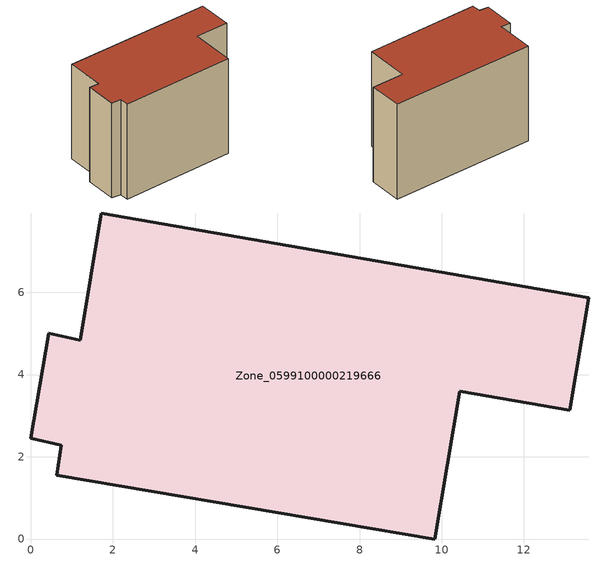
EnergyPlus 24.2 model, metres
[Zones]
Zone_0599100000219666
 floor ground (C_G): 10.44,3.59 9.83,0 0.63,1.55 0.74,2.28 0,2.45 0.44,5 1.21,4.83 1.72,7.93 13.58,5.87 13.12,3.13 z0
 wall outside (C_F): 0,2.45 0.74,2.28 0.63,1.55 9.83,0 10.44,3.59 13.12,3.13 13.58,5.87 1.72,7.93 1.21,4.83 0.44,5 0,2.45 z0:8.3
 roof outside (C_R): 10.44,3.59 13.12,3.13 13.58,5.87 1.72,7.93 1.21,4.83 0.44,5 0,2.45 0.74,2.28 0.63,1.55 9.83,0 z8.3
[BUILDING]
Pand.0599100000219666: North Axis=0; Terrain=City; Loads Convergence Tolerance Value=0.04; Temperature Convergence Tolerance Value=0.4; Solar Distribution=FullExterior; Maximum Number of Warmup Days=25; Minimum Number of Warmup Days=1
[Site:Location]
Rotterdam.The.Hague.AP_ZH_NLD Design_Conditions: Latitude=51.96; Longitude=4.45; Time Zone=1; Elevation=-4.5
[SITE:GROUNDTEMPERATURE:BUILDINGSURFACE]
18, 18, 18, 18, 18, 18, 18, 18, 18, 18, 18, 18
[MATERIAL] Thermal Absorptance=0.9; Solar Absorptance=0.7; Visible Absorptance=0.7
Name | Roughness | Thickness | Conductivity | Density | Specific Heat
G.D.1965 | MediumSmooth | 0.15 | 1 | 540 | 1210
F.D.1965 | Rough | 0.3 | 0.857143 | 1920 | 840
R.D.1965 | MediumRough | 0.2 | 0.08 | 1500 | 1000
[CONSTRUCTION]
C_G: G.D.1965
C_F: F.D.1965
C_R: R.D.1965
[ZONE]
Zone_0599100000219666: Type=1; Multiplier=1; Ceiling Height=Autocalculate; Volume=Autocalculate; Floor Area=autocalculate; Part of Total Floor Area=Yes
[ZONEINFILTRATION:DESIGNFLOWRATE]
Infil_Zone_0599100000219666: Zone or ZoneList or Space or SpaceList=Zone_0599100000219666; Schedule=AlwaysOn; Design Flow Rate Calculation Method=Flow/Area; Flow Rate per Floor Area=0.0042; Constant Term Coefficient=1; Temperature Term Coefficient=0; Velocity Term Coefficient=0; Velocity Squared Term Coefficient=0
[HVACTEMPLATE:ZONE:IDEALLOADSAIRSYSTEM]
Zone_0599100000219666: Maximum Heating Supply Air Temperature=50; Minimum Cooling Supply Air Temperature=13; Maximum Heating Supply Air Humidity Ratio=0.0156; Minimum Cooling Supply Air Humidity Ratio=0.0077; Heating Limit=NoLimit; Cooling Limit=NoLimit; Dehumidification Control Type=ConstantSensibleHeatRatio; Cooling Sensible Heat Ratio=0.7; Dehumidification Setpoint=60; Humidification Control Type=None; Humidification Setpoint=30; Outdoor Air Method=None; Outdoor Air Flow Rate per Person=0.00944; Outdoor Air Flow Rate per Zone Floor Area=0; Outdoor Air Flow Rate per Zone=0; Demand Controlled Ventilation Type=None; Outdoor Air Economizer Type=NoEconomizer; Heat Recovery Type=None; Sensible Heat Recovery Effectiveness=0.7; Latent Heat Recovery Effectiveness=0.65
[ZONECONTROL:THERMOSTAT]
ThermostatControl_Zone_0599100000219666: Zone or ZoneList=Zone_0599100000219666; Control Type Schedule=DualSetpointControlType; Control 1=Thermostat_Zone_0599100000219666; Temperature Difference Between Cutout And Setpoint=0
[THERMOSTATSETPOINT:DUALSETPOINT]
Thermostat_Zone_0599100000219666: Heating Setpoint Temperature Schedule=HeatingSetpoint_Zone_0599100000219666; Cooling Setpoint Temperature Schedule=CoolingSetpoint_Zone_0599100000219666
[SCHEDULE:COMPACT]
HeatingSetpoint_Zone_0599100000219666: Through: 12/31, For: AllDays, Until: 24:00, 21
CoolingSetpoint_Zone_0599100000219666: Through: 12/31, For: AllDays, Until: 24:00, 24
DualSetpointControlType: Through: 12/31, For: AllDays, Until: 24:00, 4
AlwaysOn: Through: 12/31, For: AllDays, Until: 24:00, 1
